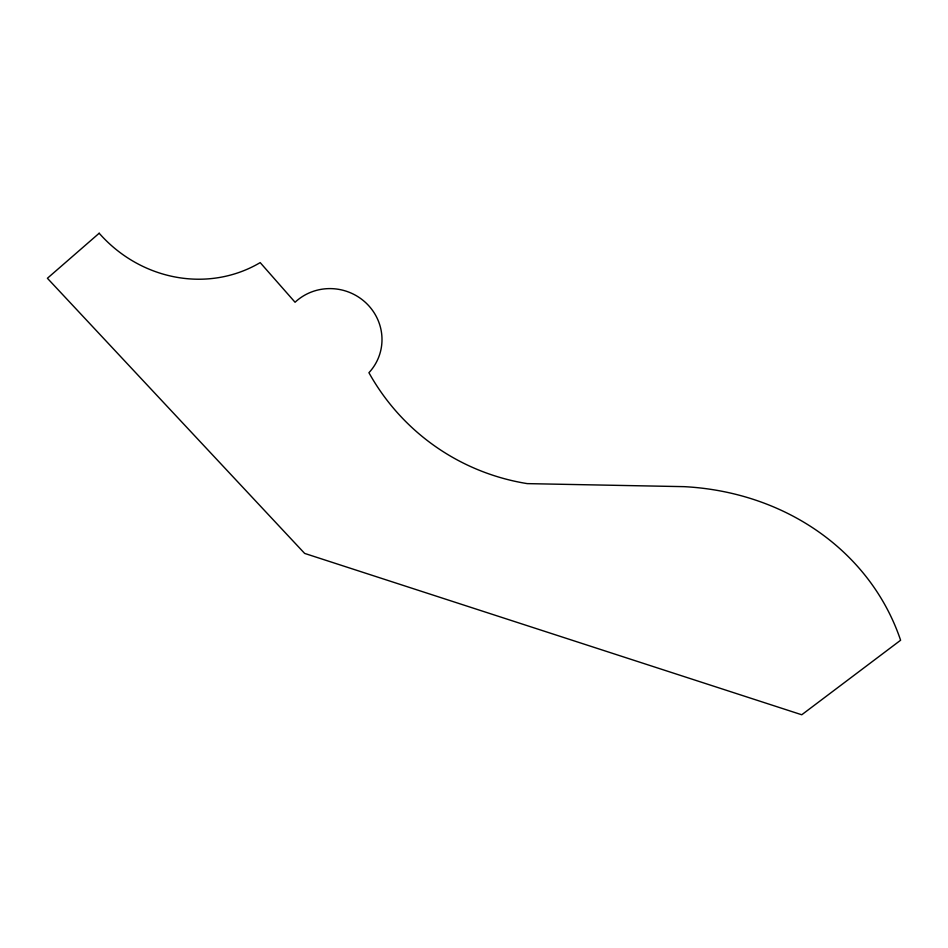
<?xml version="1.0" encoding="UTF-8"?>
<svg xmlns="http://www.w3.org/2000/svg" width="948" height="948" viewBox="0 0 948 948"><rect width="100%" height="100%" fill="white"/><g stroke="black" fill="none" stroke-linecap="round" stroke-linejoin="round"><path stroke-width="1.42" d="M99.185 233.232L47.4 278.274L304.64 553.407L801.747 714.768L900.6 640.244A263.141 235.412 -19.3 0 0 684.148 486.656L527.266 483.622A231.585 225.861 -52.4 0 1 368.926 372.706A51.299 49.829 20.3 0 0 366.212 303.135A51.299 49.829 20.3 0 0 295.065 302.258L260.19 262.608A130.113 122.979 48.1 0 1 99.185 233.232"/></g></svg>
